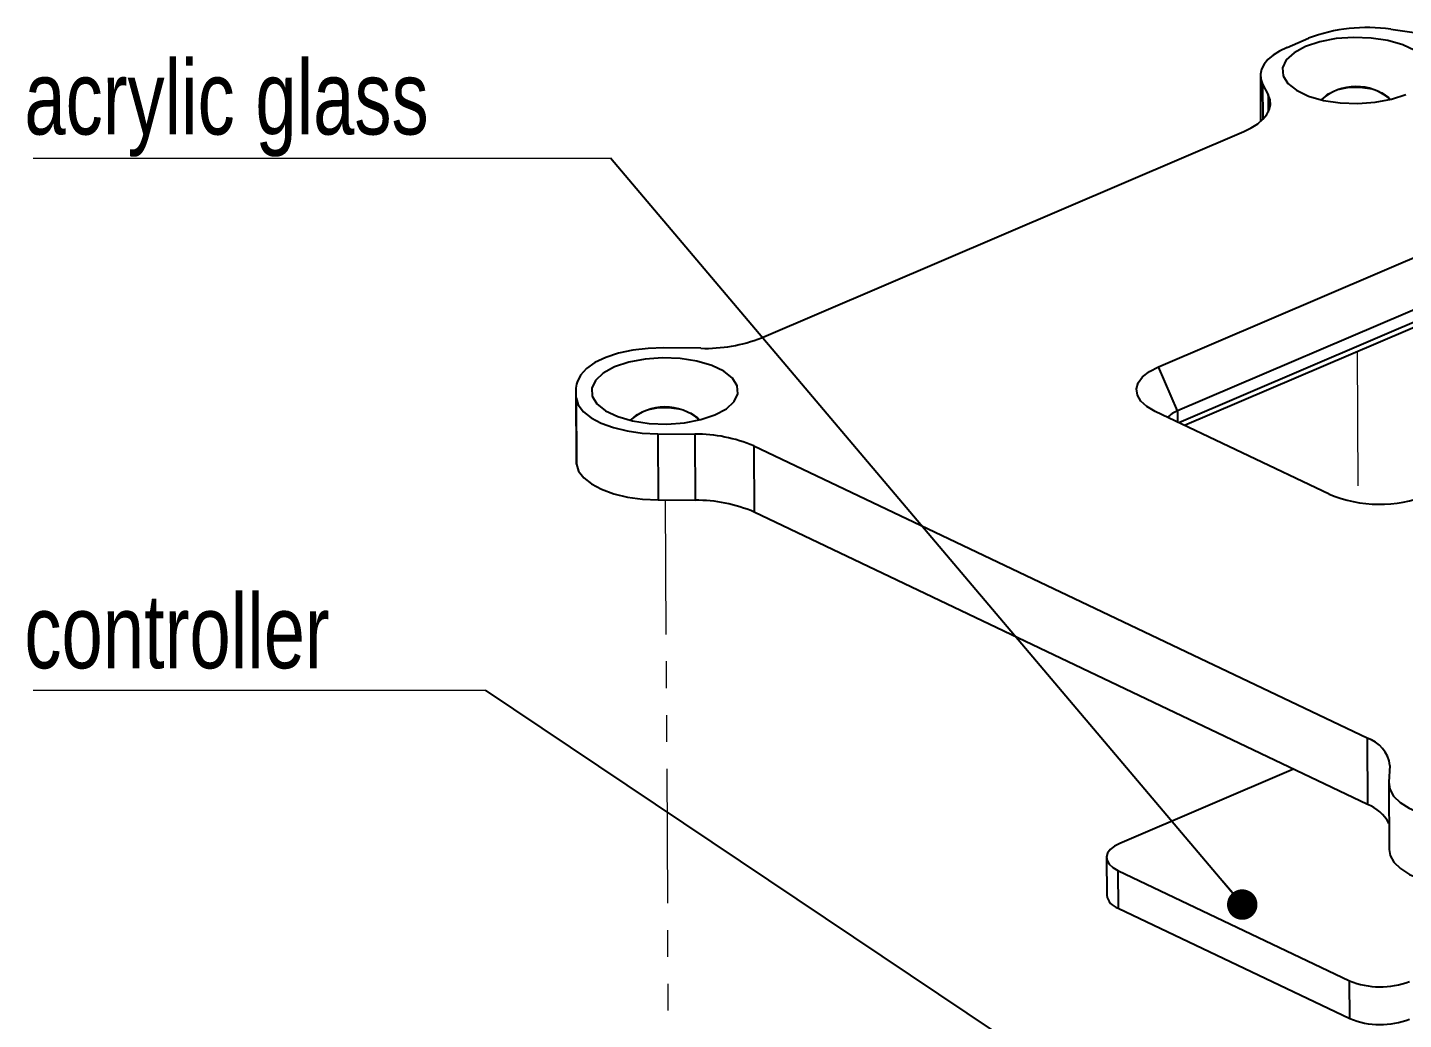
# Model space of a CAD drawing. Header units: millimetres. Extents: x 0 to 415, y 5 to 292.
# Drawn here: x 120.2 to 185.2, y 189.4 to 236.2 of the extents above; entities that cross this region are included whole.
import ezdxf

# ---------------------------------------------------------------- set-up
doc = ezdxf.new("R2010")
doc.units = ezdxf.units.MM
doc.linetypes.add('PHANTOM', pattern=[12.7, 6.35, -1.27, 1.27, -1.27, 1.27, -1.27])
doc.styles.add('SLDTEXTSTYLE0', font='TXT', dxfattribs={"width": 0.75})
doc.dimstyles.new('SLDDIMSTYLE0', dxfattribs={"dimtxt": 0.18, "dimasz": 1.44, "dimexe": 0, "dimexo": 0.0625, "dimgap": 0, "dimtad": 0, "dimtih": 1, "dimtoh": 1, "dimdec": 0, "dimrnd": 1e-09, "dimzin": 0, "dimdsep": 46, "dimtxsty": 'Standard', "dimblk1": 'DOT', "dimblk2": 'DOT', "dimsah": 1, "dimcen": 0.09, "dimadec": 0, "dimazin": 0, "dimtfac": 1.44, "dimtdec": 0, "dimtofl": 0, "dimtmove": 0, "dimatfit": 3, "dimldrblk": 'DOT', "dimfxl": 1, "dimfrac": 2, "dimtolj": 1, "dimtzin": 0, "dimarcsym": 0})

# ---------------------------------------------------------------- blocks, each defined once
blk = doc.blocks.new('SW_NOTE_0_4')
at = {"color": 0, "linetype": 'Continuous', "lineweight": 0}
blk.add_line((-21.379, 0), (0, 0), dxfattribs=at)
at = {"color": 0, "linetype": 'Continuous', "lineweight": 0, "insert": (-21.802, 4.536), "char_height": 3.5, "attachment_point": 1, "style": 'SLDTEXTSTYLE0'}
blk.add_mtext('controller', dxfattribs=at)
blk = doc.blocks.new('_Dot')
at = {"color": 0, "linetype": 'ByBlock', "lineweight": -2}
blk.add_line((-0.5, 0), (-1, 0), dxfattribs=at)
at = {"color": 0, "linetype": 'ByBlock', "const_width": 0.5}
blk.add_lwpolyline([(-0.25, 0, 1), (0.25, 0, 1)], format="xyb", close=True, dxfattribs=at)
blk = doc.blocks.new('SW_NOTE_0_5')
at = {"color": 0, "linetype": 'Continuous', "lineweight": 0}
blk.add_line((-27.295, 0), (0, 0), dxfattribs=at)
at = {"color": 0, "linetype": 'Continuous', "lineweight": 0, "insert": (-27.718, 4.62), "char_height": 3.5, "attachment_point": 1, "style": 'SLDTEXTSTYLE0'}
blk.add_mtext('acrylic glass', dxfattribs=at)

msp = doc.modelspace()

# ---------------------------------------------------------------- linework, layer by layer
at = {"color": 7, "linetype": 'Continuous', "lineweight": 25}
for p, q in [((184.65, 236.161), (185.756, 236.015)), ((179.746, 235.302), (180.756, 235.734)), ((178.484, 233.977), (178.495, 231.808)), ((178.589, 233.57), (178.853, 233.064)), ((154.891, 221.582), (177.696, 231.332)), ((173.664, 220.204), (193.348, 228.62)), ((194.246, 226.539), (174.562, 218.124)), ((174.621, 217.574), (194.249, 225.965)), ((174.889, 217.446), (195.384, 226.208)), ((152.027, 221.083), (150.277, 221.1)), ((174.562, 218.124), (173.664, 220.204)), ((146.111, 218.959), (146.127, 215.836)), ((146.125, 218.736), (146.141, 215.612)), ((181.73, 214.187), (173.516, 218.1)), ((149.993, 217.042), (151.743, 217.024)), ((149.993, 217.042), (150.009, 213.918)), ((151.743, 217.024), (151.759, 213.9)), ((183.526, 202.656), (154.533, 216.467)), ((154.533, 216.467), (154.549, 213.343)), ((150.009, 213.918), (151.759, 213.9)), ((183.542, 199.533), (154.549, 213.343)), ((183.526, 202.656), (183.542, 199.533)), ((180.049, 201.196), (171.84, 197.687)), ((184.607, 201.369), (184.552, 200.579)), ((184.55, 200.518), (184.566, 197.395)), ((171.209, 197.024), (171.218, 195.239)), ((171.75, 196.411), (182.702, 191.194)), ((171.75, 196.411), (171.76, 194.626)), ((171.76, 194.626), (182.711, 189.409)), ((182.711, 189.409), (182.702, 191.194))]:
    msp.add_line(p, q, dxfattribs=at)
at = {"color": 8, "linetype": 'Continuous', "lineweight": 25}
for p, q in [((178.589, 233.57), (178.598, 231.903)), ((178.853, 233.064), (178.857, 232.249)), ((174.562, 218.124), (174.565, 217.601))]:
    msp.add_line(p, q, dxfattribs=at)
at = {"color": 7, "linetype": 'PHANTOM', "lineweight": 18}
for p, q in [((183.057, 220.938), (183.093, 213.799)), ((150.347, 213.915), (150.816, 122.422))]:
    msp.add_line(p, q, dxfattribs=at)
at = {"color": 7, "linetype": 'Continuous', "lineweight": 25, "flags": 128}
for points in [[(185.786, 235.151), (185.214, 235.424), (184.512, 235.626), (183.722, 235.746), (182.889, 235.778), (182.061, 235.718), (181.288, 235.571), (180.614, 235.345), (180.077, 235.053), (179.71, 234.713), (179.533, 234.343), (179.558, 233.966), (179.781, 233.604), (180.191, 233.276), (180.764, 233.004), (181.466, 232.801), (182.256, 232.681), (183.089, 232.65), (183.916, 232.709), (184.689, 232.856), (185.364, 233.082)], [(179.746, 235.302), (179.389, 235.128), (179.084, 234.935), (178.838, 234.725), (178.655, 234.504), (178.536, 234.273), (178.486, 234.038), (178.503, 233.803), (178.589, 233.57)], [(177.696, 231.332), (178.053, 231.506), (178.358, 231.699), (178.604, 231.909), (178.788, 232.13), (178.906, 232.361), (178.956, 232.596), (178.939, 232.832), (178.853, 233.064)], [(150.277, 221.1), (149.536, 221.077), (148.816, 220.992), (148.142, 220.849), (147.537, 220.652), (147.022, 220.408), (146.615, 220.126), (146.33, 219.816), (146.177, 219.487)], [(152.696, 217.938), (153.233, 218.23), (153.6, 218.57), (153.776, 218.94), (153.752, 219.317), (153.529, 219.679), (153.119, 220.007), (152.546, 220.279), (151.844, 220.482), (151.054, 220.602), (150.221, 220.633), (149.394, 220.574), (148.62, 220.427), (147.946, 220.201), (147.41, 219.909), (147.042, 219.568), (146.866, 219.199), (146.89, 218.822), (147.113, 218.459), (147.523, 218.132), (148.096, 217.859), (148.798, 217.657), (149.588, 217.537), (150.421, 217.505), (151.248, 217.565), (152.022, 217.712), (152.696, 217.938)], [(173.516, 218.1), (173.122, 218.33), (172.835, 218.59), (172.667, 218.871), (172.624, 219.162), (172.708, 219.452), (172.915, 219.729), (173.238, 219.983), (173.664, 220.204)], [(146.125, 218.736), (146.232, 218.405), (146.473, 218.089), (146.84, 217.799), (147.32, 217.546), (147.896, 217.337), (148.549, 217.18), (149.256, 217.081), (149.993, 217.042)], [(146.141, 215.612), (146.248, 215.281), (146.489, 214.965), (146.856, 214.676), (147.336, 214.422), (147.912, 214.213), (148.565, 214.056), (149.272, 213.957), (150.009, 213.918)], [(184.552, 200.579), (184.598, 200.245), (184.78, 199.921), (185.091, 199.619), (185.522, 199.348), (186.058, 199.118), (186.679, 198.937), (187.365, 198.811), (188.091, 198.745)], [(171.84, 197.687), (171.581, 197.552), (171.386, 197.398), (171.26, 197.23), (171.21, 197.055), (171.236, 196.878), (171.338, 196.708), (171.511, 196.55), (171.75, 196.411)], [(184.566, 197.395), (184.614, 197.122), (184.796, 196.798), (185.107, 196.495), (185.538, 196.224), (186.074, 195.994), (186.695, 195.813), (187.381, 195.687), (188.107, 195.621)]]:
    msp.add_lwpolyline(points, dxfattribs=at)
at = {"color": 7, "linetype": 'PHANTOM', "lineweight": 18, "flags": 128}
for points in [[(184.637, 232.843), (184.559, 232.942), (184.236, 233.164), (183.764, 233.321), (183.198, 233.396), (182.609, 233.379), (182.066, 233.272), (181.636, 233.088), (181.37, 232.849), (181.355, 232.826)], [(151.969, 217.699), (151.892, 217.798), (151.569, 218.019), (151.096, 218.177), (150.531, 218.252), (149.941, 218.235), (149.399, 218.127), (148.968, 217.943), (148.702, 217.705), (148.687, 217.682)]]:
    msp.add_lwpolyline(points, dxfattribs=at)
at = {"color": 7, "linetype": 'Continuous', "lineweight": 25}
for centre, radius, start, end in [((183.529, 228.431), 7.812, 81.74368, 110.78939), ((183.005, 230.976), 2.479, 48.85704, 131.72943), ((152.226, 228.402), 7.322, 268.44461, 291.34661), ((148.175, 218.97), 2.064, 165.48401, 186.51573), ((150.338, 215.832), 2.479, 48.85701, 131.72945), ((175.027, 216.891), 1.317, 110.67588, 134.94346), ((151.824, 210.163), 6.862, 66.74451, 90.67453), ((148.169, 215.846), 2.042, 180.2972, 186.58284), ((184.122, 220.033), 6.317, 247.74873, 291.08774), ((151.84, 207.039), 6.862, 66.74451, 90.67453), ((183.098, 201.199), 1.519, 6.43408, 73.64791), ((182.843, 197.722), 1.941, 27.79939, 68.90679), ((171.985, 195.371), 0.779, 189.76518, 253.17371), ((184.151, 194.738), 3.828, 247.74885, 291.08769), ((184.16, 192.953), 3.828, 247.74885, 291.08769)]:
    msp.add_arc(centre, radius, start, end, dxfattribs=at)

# ---------------------------------------------------------------- block references
at = {"color": 7, "linetype": 'Continuous', "lineweight": 0}
for name, p in [('SW_NOTE_0_5', (147.761, 230.068)), ('SW_NOTE_0_4', (141.845, 204.929))]:
    msp.add_blockref(name, p, dxfattribs=at)

# ---------------------------------------------------------------- leaders
for points in [[(177.626, 194.797), (147.761, 230.068)], [(177.647, 180.949), (141.845, 204.929)]]:
    msp.add_leader(points, dimstyle='SLDDIMSTYLE0', dxfattribs=at)

doc.saveas('drawing.dxf')
